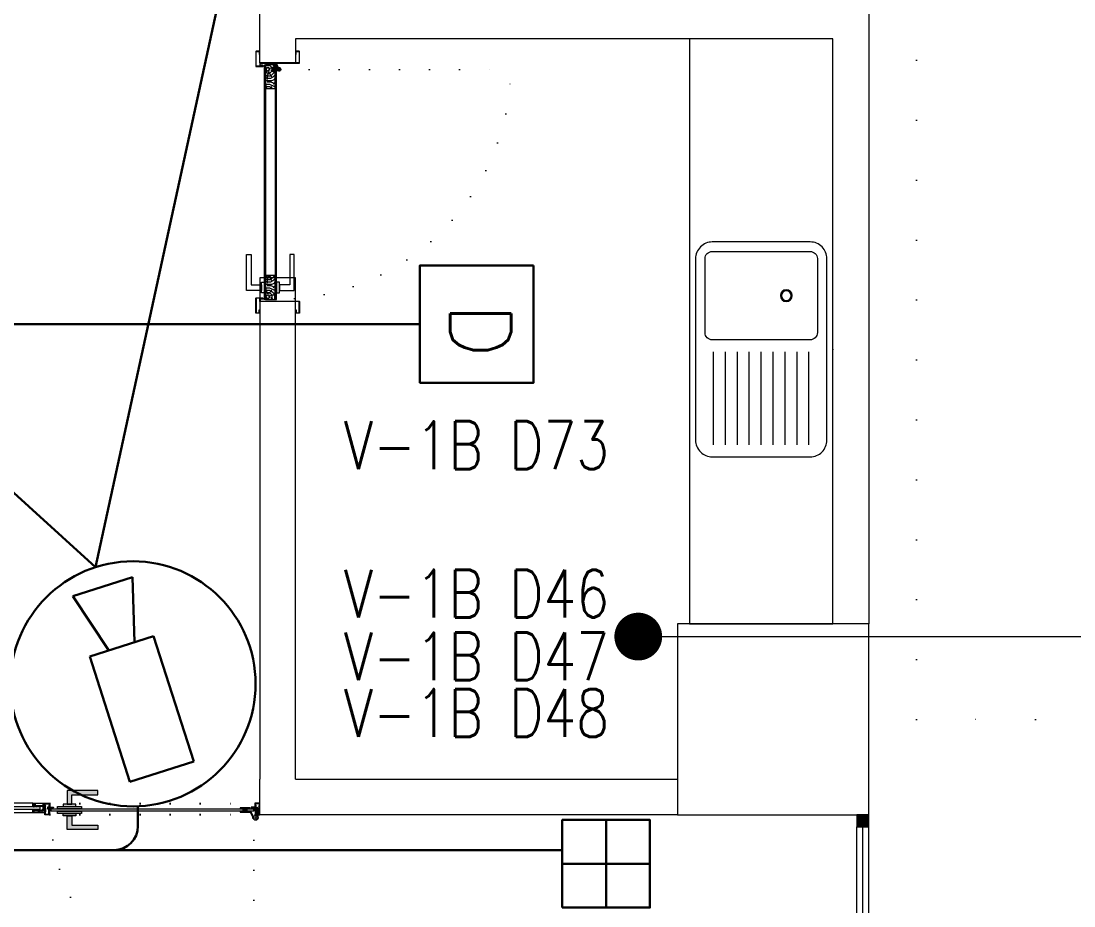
# Model space of a CAD drawing. Header units: metres. Extents: x -13621 to 152406, y -16073 to 22221.
# Drawn here: x 88085 to 88526, y 1561.9 to 1932.5 of the extents above; entities that cross this region are included whole.
import ezdxf

# ---------------------------------------------------------------- set-up
doc = ezdxf.new("R2010")
doc.units = ezdxf.units.M
doc.header["$LTSCALE"] = 100
doc.header["$MEASUREMENT"] = 0
for name, pattern in [('DASHDOT', [1, 0.5, -0.25, 0, -0.25]), ('DOT2', [0.125, 0, -0.125]), ('HIDDEN', [0.375, 0.25, -0.125])]:
    doc.linetypes.add(name, pattern=pattern)
doc.layers.get('0').update_dxf_attribs({"color": 9, "lineweight": 9})
for name, color, linetype, lineweight in [('0 @ 1', 9, 'Continuous', 9), ('00', 9, 'Continuous', 9), ('01', 9, 'Continuous', 9), ('05S', 9, 'Continuous', 9), ('05V', 9, 'Continuous', 9), ('06C', 9, 'Continuous', 9), ('06C @ 1', 9, 'Continuous', 9), ('06D', 9, 'Continuous', 9), ('07K', 9, 'Continuous', 9), ('09', 9, 'Continuous', 9), ('10', 9, 'Continuous', 9), ('12', 9, 'Continuous', 9), ('15', 9, 'Continuous', 9), ('20', 9, 'DOT2', 9), ('21_mahal200', 9, 'Continuous', 9), ('Data  Tavan', 170, 'Continuous', 30), ('E-DAHİLİ DOME KAMERA', 7, 'Continuous', 30), ('E-DAHİLİ KAMERA', 7, 'Continuous', 30), ('E-DATA PRİZİ (RJ45)', 7, 'Continuous', 30), ('E-DUVARA MONTE PRİZ KUTUSU', 7, 'Continuous', 30), ('E-YAZI', 7, 'Continuous', 30)]:
    doc.layers.add(name, color=color, linetype=linetype, lineweight=lineweight)
doc.styles.add('E-YAZI', font='txttw.shx')
doc.styles.add('MuuM_TEXT-STANDART', font='ARIALN.TTF')
doc.dimstyles.new('MuuM_DIM200', dxfattribs={"dimscale": 20, "dimtxt": 2, "dimasz": 1, "dimexe": 1, "dimexo": 1, "dimgap": 1, "dimtad": 1, "dimdec": 1, "dimrnd": 0.5, "dimdsep": 46, "dimtxsty": 'MuuM_TEXT-STANDART', "dimblk": 'ARCHTICK', "dimcen": 0, "dimdle": 0.15, "dimclrd": 256, "dimclre": 256, "dimclrt": 256, "dimadec": 0, "dimazin": 0, "dimtfac": 5, "dimtdec": 1, "dimtix": 1, "dimtmove": 2, "dimatfit": 3, "dimldrblk": 'DOT', "dimfxl": 3, "dimfxlon": 1, "dimtolj": 1, "dimlwd": -1, "dimlwe": -1, "dimarcsym": 0})
pattern_1 = [(225, (-604.72494, -2171.82614), (-0.0883883476, 0.0883883476), []), (135, (-604.72494, -2171.82614), (0.0883883476, 0.0883883476), [])]

# ---------------------------------------------------------------- blocks, each defined once
blk = doc.blocks.new('100_DAHİLİ DOME KAMERA')
at = {"layer": 'E-DAHİLİ DOME KAMERA', "color": 4}
for p, q in [((-1.936, 0.715), (-1.936, -0.689)), ((0.82, 0.715), (-1.936, 0.715)), ((0.82, -0.689), (0.82, 0.715)), ((0.82, 0.294), (2.131, 0.668)), ((2.131, 0.668), (2.131, -0.643)), ((0.82, -0.268), (2.131, -0.643)), ((-1.936, -0.689), (0.82, -0.689))]:
    blk.add_line(p, q, dxfattribs=at)
at = {"layer": 'E-DAHİLİ DOME KAMERA', "color": 4, "linetype": 'Continuous'}
blk.add_circle((0, 0), 2.566, dxfattribs=at)
at = {"layer": 'E-DAHİLİ KAMERA', "color": 4}
for q in [(13.416, 6.264), (13.416, -6.264)]:
    blk.add_line((2.566, 0), q, dxfattribs=at)
blk = doc.blocks.new('10_DUVARA MONTE PRİZ KUTUSU')
at = {"layer": 'E-DUVARA MONTE PRİZ KUTUSU', "color": 4}
for p, q in [((0, 24.48), (0, -24.48)), ((24.48, 0), (-24.48, 0))]:
    blk.add_line(p, q, dxfattribs=at)
blk.add_lwpolyline([(-24.48, -24.48), (24.48, -24.48), (24.48, 24.48), (-24.48, 24.48)], close=True, dxfattribs=at)
blk = doc.blocks.new('*U212')
at = {"layer": 'E-DATA PRİZİ (RJ45)', "color": 4}
blk.add_line((0, 0), (0, 2.099), dxfattribs=at)
blk.add_lwpolyline([(-1.229, 4.478), (1.229, 4.478), (1.229, 2.099), (-1.229, 2.099)], close=True, dxfattribs=at)
at = {"layer": 'E-DATA PRİZİ (RJ45)', "color": 3, "style": 'E-YAZI'}
blk.add_text('D', height=1.28, dxfattribs=at).set_placement((-0.44, 2.73))
blk = doc.blocks.new('p-kolon_80x80')
blk.add_lwpolyline([(-40, -40), (40, -40), (40, 40), (-40, 40)], close=True)
blk = doc.blocks.new('1.Bod.Ara.Sitatik Elk')
at = {"layer": '01'}
blk.add_blockref('p-kolon_80x80', (4400, -6990), dxfattribs=at)
blk = doc.blocks.new('_ArchTick')
at = {"color": 0, "linetype": 'ByBlock', "const_width": 0.15}
blk.add_lwpolyline([(-0.5, -0.5), (0.5, 0.5)], dxfattribs=at)
blk = doc.blocks.new('_Dot')
at = {"color": 0, "linetype": 'ByBlock', "lineweight": -2}
blk.add_line((-0.5, 0), (-1, 0), dxfattribs=at)
at = {"color": 0, "linetype": 'ByBlock', "const_width": 0.5}
blk.add_lwpolyline([(-0.25, 0, 1), (0.25, 0, 1)], format="xyb", close=True, dxfattribs=at)
blk = doc.blocks.new('gr-p-birim eleman')
blk.add_lwpolyline([(-1, 0), (0, 0), (0, 1), (-1, 1)], close=True)
blk = doc.blocks.new('m-mu-evye01-p')
for points in [[(-45, 9.5), (-45, 50.5, -0.414214), (-38, 57.5), (38, 57.5, -0.414214), (45, 50.5), (45, 9.5, -0.414214), (38, 2.5), (-38, 2.5, -0.414214)], [(-4, 9.5), (-4, 50.5, 0.414214), (-7, 53.5), (-38, 53.5, 0.414214), (-41, 50.5), (-41, 9.5, 0.414214), (-38, 6.5), (-7, 6.5, 0.414214)]]:
    blk.add_lwpolyline(points, format="xyb", close=True)
for points in [[(40, 50), (1, 50)], [(40, 45), (1, 45)], [(40, 40), (1, 40)], [(40, 35), (1, 35)], [(40, 30), (1, 30)], [(40, 25), (1, 25)], [(40, 20), (1, 20)], [(40, 15), (1, 15)], [(40, 10), (1, 10)]]:
    blk.add_lwpolyline(points)
for radius in [2.5, 2]:
    blk.add_circle((-22.5, 19.5), radius)
blk.add_point((0, 0))
blk = doc.blocks.new('p-kapı kolu')
for points in [[(2.2, 0), (2.2, -1.25), (-2.2, -1.25), (-2.2, 0), (2.2, 0)], [(1.225, -1.25), (1.225, -7.5), (-13.775, -7.5), (-13.775, -5.625), (-1.025, -5.625), (-1.025, -5.625), (-1.025, -1.25), (1.225, -1.25)]]:
    blk.add_lwpolyline(points)
blk = doc.blocks.new('K-AH-01')
at = {"layer": '09'}
h = blk.add_hatch(dxfattribs=at)
h.set_pattern_fill('LOGEND', color=256, scale=10, style=0)
h.set_pattern_definition([(7e-15, (-3944.073, -2726.897), (10, 10), [3, -7]), (7e-15, (-3944.073, -2726.397), (10, 10), [3, -7]), (7e-15, (-3943.573, -2725.397), (10, 10), [2, -8]), (7e-15, (-3943.073, -2724.397), (10, 10), [1.5, -8.5]), (7e-15, (-3943.073, -2723.397), (10, 10), [1, -9]), (7e-15, (-3945.573, -2722.397), (10, 10), [0.5, -2.5, 0.5, -6.5]), (7e-15, (-3944.073, -2721.897), (10, 10), [0.5, -4, 1.5, -4]), (7e-15, (-3942.073, -2721.397), (10, 10), [0.5, -0.5, 0.5, -8.5]), (7e-15, (-3942.573, -2720.897), (10, 10), [0.5, -9.5]), (7e-15, (-3943.073, -2719.897), (10, 10), [1.5, -8.5]), (7e-15, (-3943.073, -2718.897), (10, 10), [2, -8]), (7e-15, (-3943.573, -2717.897), (10, 10), [2.5, -3, 0.5, -4]), (90, (-3947.573, -2723.897), (-10, 10), [0.5, -1, 2.5, -6]), (90, (-3947.073, -2722.897), (-10, 10), [0.5, -0.5, 1.5, -7.5]), (90, (-3946.573, -2718.897), (-10, 10), [1, -9]), (90, (-3946.073, -2722.897), (-10, 10), [2, -3, 0.5, -4.5]), (90, (-3945.573, -2717.397), (-10, 10), [0.5, -9.5]), (90, (-3945.073, -2722.397), (-10, 10), [1.5, -8.5]), (90, (-3944.073, -2721.897), (-10, 10), [1, -9]), (90, (-3943.073, -2721.897), (-10, 10), [0.5, -1.5, 1.5, -6.5]), (90, (-3942.573, -2721.397), (-10, 10), [0.5, -9.5]), (90, (-3942.073, -2723.397), (-10, 10), [1.4, -8.6]), (90, (-3941.573, -2725.397), (-10, 10), [1, -9]), (90, (-3940.573, -2721.397), (-10, 10), [0.5, -9.5]), (90, (-3939.573, -2721.897), (-10, 10), [1.5, -8.5]), (90, (-3938.573, -2721.897), (-10, 10), [1.5, -8.5]), (45, (-3940.073, -2725.8966), (1e-15, 10), [0.7071, -0.7071, 0.7071, -12.020836]), (45, (-3942.073, -2723.3966), (1e-15, 10), [1.4142, -12.727936]), (45, (-3946.073, -2718.3966), (1e-15, 10), [1.4142, -12.727936]), (45, (-3944.073, -2720.8966), (1e-15, 10), [1.4142, -12.727936]), (45, (-3943.573, -2722.8966), (1e-15, 10), [1.4142, -12.727936]), (45, (-3940.573, -2724.8966), (1e-15, 10), [1.4142, -12.727936]), (45, (-3941.573, -2724.3966), (1e-15, 10), [2.12132, -12.020816]), (45, (-3944.573, -2719.8966), (1e-15, 10), [0.7071, -13.435036]), (45, (-3945.073, -2718.8966), (1e-15, 10), [0.7071, -13.435036]), (45, (-3941.073, -2718.8966), (1e-15, 10), [0.7071, -13.435036]), (45, (-3945.073, -2723.8966), (1e-15, 10), [0.7071, -13.435036]), (45, (-3939.573, -2720.3966), (1e-15, 10), [0.7071, -13.435036]), (45, (-3943.073, -2721.3966), (1e-15, 10), [0.7071, -13.435036]), (45, (-3942.073, -2720.3966), (1e-15, 10), [0.7071, -13.435036]), (135, (-3942.573, -2722.3966), (-10, 1e-15), [0.7071, -0.7071, 2.12132, -10.606616]), (135, (-3941.073, -2722.3966), (-10, 1e-15), [0.7071, -13.435036]), (135, (-3941.073, -2725.8966), (-10, 1e-15), [0.7071, -13.435036]), (135, (-3943.073, -2723.3966), (-10, 1e-15), [0.7071, -13.435036]), (135, (-3941.573, -2721.3966), (-10, 1e-15), [0.7071, -13.435036]), (135, (-3944.073, -2723.8966), (-10, 1e-15), [0.7071, -13.435036]), (135, (-3940.073, -2723.8966), (-10, 1e-15), [0.7071, -13.435036]), (135, (-3947.073, -2726.8966), (-10, 1e-15), [0.7071, -13.435036]), (135, (-3946.573, -2726.3966), (-10, 1e-15), [1.4142, -12.727936]), (135, (-3946.073, -2725.8966), (-10, 1e-15), [1.4142, -12.727936]), (135, (-3945.073, -2725.8966), (-10, 1e-15), [1.4142, -12.727936]), (135, (-3944.573, -2724.8966), (-10, 1e-15), [1.4142, -12.727936]), (135, (-3940.573, -2720.8966), (-10, 1e-15), [1.4142, -12.727936]), (135, (-3938.573, -2725.8966), (-10, 1e-15), [1.4142, -12.727936]), (135, (-3938.073, -2717.8966), (-10, 1e-15), [1.4142, -12.727936]), (135, (-3938.073, -2718.8966), (-10, 1e-15), [1.4142, -12.727936]), (135, (-3939.073, -2719.3966), (-10, 1e-15), [1.4142, -12.727936]), (135, (-3946.073, -2719.3966), (-10, 1e-15), [2.12132, -12.020816]), (135, (-3939.573, -2720.3966), (-10, 1e-15), [2.12132, -12.020816]), (26.56505, (-3945.0727, -2717.3966), (10, 4e-09), [1.118, -21.24268]), (26.56505, (-3945.0727, -2722.3966), (10, 4e-09), [1.118, -21.24268]), (26.56505, (-3944.0727, -2719.3966), (10, 4e-09), [1.118, -21.24268]), (26.56505, (-3941.0727, -2726.3966), (10, 4e-09), [1.118, -21.24268]), (26.56505, (-3941.5727, -2725.3966), (10, 4e-09), [1.118, -21.24268]), (26.56505, (-3944.5727, -2723.3966), (10, 4e-09), [1.118, -21.24268]), (26.56505, (-3944.5727, -2718.3966), (10, 4e-09), [1.118, -21.24268]), (26.56505, (-3941.5727, -2721.3966), (10, 4e-09), [2.236, -20.12468]), (63.43495, (-3941.5727, -2719.8966), (5e-10, 10), [1.118, -21.24268]), (63.43495, (-3940.0727, -2722.8966), (5e-10, 10), [1.118, -21.24268]), (63.43495, (-3945.0727, -2720.8966), (5e-10, 10), [1.118, -21.24268]), (63.43495, (-3947.0727, -2720.3966), (5e-10, 10), [1.118, -21.24268]), (63.43495, (-3941.0727, -2722.3966), (5e-10, 10), [1.118, -21.24268]), (63.43495, (-3942.0727, -2722.3966), (5e-10, 10), [1.118, -21.24268]), (63.43495, (-3946.0727, -2720.8966), (5e-10, 10), [2.236, -20.12468]), (63.43495, (-3938.5727, -2724.3966), (5e-10, 10), [2.236, -20.12468]), (63.43495, (-3939.5727, -2723.8966), (5e-10, 10), [2.236, -20.12468]), (116.56505, (-3947.5727, -2725.3966), (-4e-09, 10), [1.118, -21.24268]), (116.56505, (-3947.5727, -2719.8966), (-4e-09, 10), [1.118, -21.24268]), (116.56505, (-3945.5727, -2726.8966), (-4e-09, 10), [1.118, -21.24268]), (116.56505, (-3946.5727, -2717.8966), (-4e-09, 10), [1.118, -21.24268]), (116.56505, (-3945.5727, -2723.8966), (-4e-09, 10), [1.118, -21.24268]), (116.56505, (-3943.5727, -2722.8966), (-4e-09, 10), [1.118, -21.24268]), (116.56505, (-3942.5727, -2720.8966), (-4e-09, 10), [1.118, -21.24268]), (116.56505, (-3947.0727, -2724.8966), (3.2e-06, 10.0000016), [1.118, -21.24268]), (116.56505, (-3944.5727, -2723.3966), (-4e-09, 10), [1.118, -21.24268]), (116.56505, (-3941.5727, -2724.3966), (-4e-09, 10), [1.118, -21.24268]), (116.56505, (-3940.5727, -2723.3966), (-4e-09, 10), [1.118, -21.24268]), (116.56505, (-3938.5727, -2720.3966), (-4e-09, 10), [1.118, -21.24268]), (116.56505, (-3946.0727, -2717.3966), (-4e-09, 10), [1.118, -21.24268]), (116.56505, (-3947.5727, -2717.8966), (-4e-09, 10), [2.236, -20.12468]), (116.56505, (-3946.0727, -2724.8966), (-4e-09, 10), [2.236, -20.12468]), (153.43495, (-3947.5727, -2726.3966), (-10, 5e-10), [1.118, -21.24268]), (153.43495, (-3939.0727, -2726.8966), (-10, 5e-10), [1.118, -21.24268]), (153.43495, (-3939.5727, -2721.8966), (-10, 5e-10), [1.118, -21.24268]), (153.43495, (-3943.5727, -2725.3966), (-10, 5e-10), [1.118, -21.24268]), (153.43495, (-3944.0727, -2726.3966), (-10, 5e-10), [1.118, -21.24268]), (153.43495, (-3943.0727, -2724.3966), (-10, 5e-10), [1.118, -21.24268]), (153.43495, (-3940.0727, -2718.3966), (-10, 5e-10), [1.118, -21.24268]), (153.43495, (-3939.0727, -2717.8966), (-10, 5e-10), [2.236, -20.12468])])
h.paths.add_polyline_path([(10.77, 6.46), (10.77, 2.46), (0.77, 2.46), (0.77, 6.46)])
h = blk.add_hatch(dxfattribs=at)
h.set_pattern_fill('LOGEND', color=256, scale=10, style=0)
h.set_pattern_definition([(7e-15, (-3938.781, -2726.897), (10, 10), [3, -7]), (7e-15, (-3938.781, -2726.397), (10, 10), [3, -7]), (7e-15, (-3938.281, -2725.397), (10, 10), [2, -8]), (7e-15, (-3937.781, -2724.397), (10, 10), [1.5, -8.5]), (7e-15, (-3937.781, -2723.397), (10, 10), [1, -9]), (7e-15, (-3940.281, -2722.397), (10, 10), [0.5, -2.5, 0.5, -6.5]), (7e-15, (-3938.781, -2721.897), (10, 10), [0.5, -4, 1.5, -4]), (7e-15, (-3936.781, -2721.397), (10, 10), [0.5, -0.5, 0.5, -8.5]), (7e-15, (-3937.281, -2720.897), (10, 10), [0.5, -9.5]), (7e-15, (-3937.781, -2719.897), (10, 10), [1.5, -8.5]), (7e-15, (-3937.781, -2718.897), (10, 10), [2, -8]), (7e-15, (-3938.281, -2717.897), (10, 10), [2.5, -3, 0.5, -4]), (90, (-3942.281, -2723.897), (-10, 10), [0.5, -1, 2.5, -6]), (90, (-3941.781, -2722.897), (-10, 10), [0.5, -0.5, 1.5, -7.5]), (90, (-3941.281, -2718.897), (-10, 10), [1, -9]), (90, (-3940.781, -2722.897), (-10, 10), [2, -3, 0.5, -4.5]), (90, (-3940.281, -2717.397), (-10, 10), [0.5, -9.5]), (90, (-3939.781, -2722.397), (-10, 10), [1.5, -8.5]), (90, (-3938.781, -2721.897), (-10, 10), [1, -9]), (90, (-3937.781, -2721.897), (-10, 10), [0.5, -1.5, 1.5, -6.5]), (90, (-3937.281, -2721.397), (-10, 10), [0.5, -9.5]), (90, (-3936.781, -2723.397), (-10, 10), [1.4, -8.6]), (90, (-3936.281, -2725.397), (-10, 10), [1, -9]), (90, (-3935.281, -2721.397), (-10, 10), [0.5, -9.5]), (90, (-3934.281, -2721.897), (-10, 10), [1.5, -8.5]), (90, (-3933.281, -2721.897), (-10, 10), [1.5, -8.5]), (45, (-3934.781, -2725.8966), (1e-15, 10), [0.7071, -0.7071, 0.7071, -12.020836]), (45, (-3936.781, -2723.3966), (1e-15, 10), [1.4142, -12.727936]), (45, (-3940.781, -2718.3966), (1e-15, 10), [1.4142, -12.727936]), (45, (-3938.781, -2720.8966), (1e-15, 10), [1.4142, -12.727936]), (45, (-3938.281, -2722.8966), (1e-15, 10), [1.4142, -12.727936]), (45, (-3935.281, -2724.8966), (1e-15, 10), [1.4142, -12.727936]), (45, (-3936.281, -2724.3966), (1e-15, 10), [2.12132, -12.020816]), (45, (-3939.281, -2719.8966), (1e-15, 10), [0.7071, -13.435036]), (45, (-3939.781, -2718.8966), (1e-15, 10), [0.7071, -13.435036]), (45, (-3935.781, -2718.8966), (1e-15, 10), [0.7071, -13.435036]), (45, (-3939.781, -2723.8966), (1e-15, 10), [0.7071, -13.435036]), (45, (-3934.281, -2720.3966), (1e-15, 10), [0.7071, -13.435036]), (45, (-3937.781, -2721.3966), (1e-15, 10), [0.7071, -13.435036]), (45, (-3936.781, -2720.3966), (1e-15, 10), [0.7071, -13.435036]), (135, (-3937.281, -2722.3966), (-10, 1e-15), [0.7071, -0.7071, 2.12132, -10.606616]), (135, (-3935.781, -2722.3966), (-10, 1e-15), [0.7071, -13.435036]), (135, (-3935.781, -2725.8966), (-10, 1e-15), [0.7071, -13.435036]), (135, (-3937.781, -2723.3966), (-10, 1e-15), [0.7071, -13.435036]), (135, (-3936.281, -2721.3966), (-10, 1e-15), [0.7071, -13.435036]), (135, (-3938.781, -2723.8966), (-10, 1e-15), [0.7071, -13.435036]), (135, (-3934.781, -2723.8966), (-10, 1e-15), [0.7071, -13.435036]), (135, (-3941.781, -2726.8966), (-10, 1e-15), [0.7071, -13.435036]), (135, (-3941.281, -2726.3966), (-10, 1e-15), [1.4142, -12.727936]), (135, (-3940.781, -2725.8966), (-10, 1e-15), [1.4142, -12.727936]), (135, (-3939.781, -2725.8966), (-10, 1e-15), [1.4142, -12.727936]), (135, (-3939.281, -2724.8966), (-10, 1e-15), [1.4142, -12.727936]), (135, (-3935.281, -2720.8966), (-10, 1e-15), [1.4142, -12.727936]), (135, (-3933.281, -2725.8966), (-10, 1e-15), [1.4142, -12.727936]), (135, (-3932.781, -2717.8966), (-10, 1e-15), [1.4142, -12.727936]), (135, (-3932.781, -2718.8966), (-10, 1e-15), [1.4142, -12.727936]), (135, (-3933.781, -2719.3966), (-10, 1e-15), [1.4142, -12.727936]), (135, (-3940.781, -2719.3966), (-10, 1e-15), [2.12132, -12.020816]), (135, (-3934.281, -2720.3966), (-10, 1e-15), [2.12132, -12.020816]), (26.56505, (-3939.7813, -2717.3966), (10, 4e-09), [1.118, -21.24268]), (26.56505, (-3939.7813, -2722.3966), (10, 4e-09), [1.118, -21.24268]), (26.56505, (-3938.7813, -2719.3966), (10, 4e-09), [1.118, -21.24268]), (26.56505, (-3935.7813, -2726.3966), (10, 4e-09), [1.118, -21.24268]), (26.56505, (-3936.2813, -2725.3966), (10, 4e-09), [1.118, -21.24268]), (26.56505, (-3939.2813, -2723.3966), (10, 4e-09), [1.118, -21.24268]), (26.56505, (-3939.2813, -2718.3966), (10, 4e-09), [1.118, -21.24268]), (26.56505, (-3936.2813, -2721.3966), (10, 4e-09), [2.236, -20.12468]), (63.43495, (-3936.2813, -2719.8966), (5e-10, 10), [1.118, -21.24268]), (63.43495, (-3934.7813, -2722.8966), (5e-10, 10), [1.118, -21.24268]), (63.43495, (-3939.7813, -2720.8966), (5e-10, 10), [1.118, -21.24268]), (63.43495, (-3941.7813, -2720.3966), (5e-10, 10), [1.118, -21.24268]), (63.43495, (-3935.7813, -2722.3966), (5e-10, 10), [1.118, -21.24268]), (63.43495, (-3936.7813, -2722.3966), (5e-10, 10), [1.118, -21.24268]), (63.43495, (-3940.7813, -2720.8966), (5e-10, 10), [2.236, -20.12468]), (63.43495, (-3933.2813, -2724.3966), (5e-10, 10), [2.236, -20.12468]), (63.43495, (-3934.2813, -2723.8966), (5e-10, 10), [2.236, -20.12468]), (116.56505, (-3942.2813, -2725.3966), (-4e-09, 10), [1.118, -21.24268]), (116.56505, (-3942.2813, -2719.8966), (-4e-09, 10), [1.118, -21.24268]), (116.56505, (-3940.2813, -2726.8966), (-4e-09, 10), [1.118, -21.24268]), (116.56505, (-3941.2813, -2717.8966), (-4e-09, 10), [1.118, -21.24268]), (116.56505, (-3940.2813, -2723.8966), (-4e-09, 10), [1.118, -21.24268]), (116.56505, (-3938.2813, -2722.8966), (-4e-09, 10), [1.118, -21.24268]), (116.56505, (-3937.2813, -2720.8966), (-4e-09, 10), [1.118, -21.24268]), (116.56505, (-3941.7813, -2724.8966), (3.2e-06, 10.0000016), [1.118, -21.24268]), (116.56505, (-3939.2813, -2723.3966), (-4e-09, 10), [1.118, -21.24268]), (116.56505, (-3936.2813, -2724.3966), (-4e-09, 10), [1.118, -21.24268]), (116.56505, (-3935.2813, -2723.3966), (-4e-09, 10), [1.118, -21.24268]), (116.56505, (-3933.2813, -2720.3966), (-4e-09, 10), [1.118, -21.24268]), (116.56505, (-3940.7813, -2717.3966), (-4e-09, 10), [1.118, -21.24268]), (116.56505, (-3942.2813, -2717.8966), (-4e-09, 10), [2.236, -20.12468]), (116.56505, (-3940.7813, -2724.8966), (-4e-09, 10), [2.236, -20.12468]), (153.43495, (-3942.2813, -2726.3966), (-10, 5e-10), [1.118, -21.24268]), (153.43495, (-3933.7813, -2726.8966), (-10, 5e-10), [1.118, -21.24268]), (153.43495, (-3934.2813, -2721.8966), (-10, 5e-10), [1.118, -21.24268]), (153.43495, (-3938.2813, -2725.3966), (-10, 5e-10), [1.118, -21.24268]), (153.43495, (-3938.7813, -2726.3966), (-10, 5e-10), [1.118, -21.24268]), (153.43495, (-3937.7813, -2724.3966), (-10, 5e-10), [1.118, -21.24268]), (153.43495, (-3934.7813, -2718.3966), (-10, 5e-10), [1.118, -21.24268]), (153.43495, (-3933.7813, -2717.8966), (-10, 5e-10), [2.236, -20.12468])])
h.paths.add_polyline_path([(89.06, 2.47), (89.06, 6.46), (99.06, 6.47), (99.06, 2.47)])
at = {"layer": '10'}
for points in [[(-0.44, -1.7), (1.3, -1.7, 0.414214), (1.6, -1.4), (1.6, 1.1, 0.414214), (1.3, 1.4, 0.414214), (1, 1.1), (1, 0.2), (0.2, 0.2), (0.2, 16.4, 0.414214), (-0.1, 16.7), (-4.6, 16.7, 0.414214), (-4.9, 16.4), (-4.9, 15.3, 0.414214), (-4.6, 15), (-3.5, 15), (-3.5, 15.2), (-4.6, 15.2, -0.414214), (-4.7, 15.3), (-4.7, 16.4, -0.414214), (-4.6, 16.5), (-0.2, 16.5), (-0.1, 16.5, -0.414214), (0, 16.4), (0, 0), (1.2, 0), (1.2, 1.1, -0.414214), (1.3, 1.2, -0.414214), (1.4, 1.1), (1.4, -1.4, -0.414214), (1.3, -1.5), (-0.44, -1.5), (-4.6, -1.5, -0.414214), (-4.7, -1.4), (-4.7, -0.3, -0.414214), (-4.6, -0.2), (-3.5, -0.2), (-3.5, 0), (-4.6, 0, 0.414214), (-4.9, -0.3), (-4.9, -1.4, 0.414214), (-4.6, -1.7)], [(100.44, -1.7), (98.7, -1.7, -0.414214), (98.4, -1.4), (98.4, 1.1, -0.414214), (98.7, 1.4, -0.414214), (99, 1.1), (99, 0.2), (99.8, 0.2), (99.8, 16.4, -0.414214), (100.1, 16.7), (104.6, 16.7, -0.414214), (104.9, 16.4), (104.9, 15.3, -0.414214), (104.6, 15), (103.5, 15), (103.5, 15.2), (104.6, 15.2, 0.414214), (104.7, 15.3), (104.7, 16.4, 0.414214), (104.6, 16.5), (100.2, 16.5), (100.1, 16.5, 0.414214), (100, 16.4), (100, 0), (98.8, 0), (98.8, 1.1, 0.414214), (98.7, 1.2, 0.414214), (98.6, 1.1), (98.6, -1.4, 0.414214), (98.7, -1.5), (100.44, -1.5), (104.6, -1.5, 0.414214), (104.7, -1.4), (104.7, -0.3, 0.414214), (104.6, -0.2), (103.5, -0.2), (103.5, 0), (104.6, 0, -0.414214), (104.9, -0.3), (104.9, -1.4, -0.414214), (104.6, -1.7)], [(2.15, 7.6), (0.77, 6.96), (0.77, 4.09), (0.57, 4.09), (0.57, 7.09), (2.04, 7.77, -14.796002)]]:
    blk.add_lwpolyline(points, format="xyb", close=True, dxfattribs=at)
blk.add_circle((2.72, 8.09), 0.55, dxfattribs=at)
at = {"layer": '12'}
for points in [[(0.77, 6.46), (99.06, 6.47), (99.06, 6.97), (0.77, 6.96)], [(0.77, 2.46), (10.77, 2.46), (10.77, 6.46), (0.77, 6.46)], [(89.06, 2.46), (99.06, 2.46), (99.06, 6.47), (89.06, 6.47)], [(0.77, 2.46), (99.06, 2.46), (99.06, 1.96), (0.77, 1.96)]]:
    blk.add_lwpolyline(points, close=True, dxfattribs=at)
at = {"layer": '20'}
blk.add_lwpolyline([(2.72, 8.09), (2.72, 105.23)], dxfattribs=at)
at = {"layer": '20', "linetype": 'HIDDEN'}
for points in [[(1.97, 6.89), (1.97, 5.39), (3.47, 5.39), (3.47, 6.89)], [(2.17, 7.58), (2.17, 5.59), (3.27, 5.59), (3.27, 7.58)]]:
    blk.add_lwpolyline(points, dxfattribs=at)
at = {"layer": '20'}
blk.add_arc((0.77, 6.96), 98.29, 357.0842, 88.8632, dxfattribs=at)
at = {"layer": '06C @ 1', "xscale": -1, "rotation": 180}
blk.add_blockref('p-kapı kolu', (94.06, 6.97), dxfattribs=at)
at = {"layer": '06C @ 1'}
blk.add_blockref('p-kapı kolu', (94.06, 1.96), dxfattribs=at)
blk = doc.blocks.new('prf-10x10')
blk.add_lwpolyline([(-5, -5), (5, -5), (5, 5), (-5, 5)], close=True)
at = {"color": 255}
blk.add_solid([(-5, -5), (5, -5), (-5, 5), (5, 5)], dxfattribs=at)
at = {"layer": '10'}
blk.add_point((0, 0), dxfattribs=at)
blk = doc.blocks.new('p-dog-ser-720')
at = {"layer": '06D'}
for points in [[(0, 0), (0, 715)], [(5, 0), (5, 715)]]:
    blk.add_lwpolyline(points, dxfattribs=at)
at = {"layer": '15'}
blk.add_lwpolyline([(2.5, 0), (2.5, 715)], dxfattribs=at)
at = {"layer": '10', "xscale": 0.5, "yscale": 0.5, "rotation": 180}
for p in [(2.5, 717.5), (2.5, 600), (2.5, 480), (2.5, 360), (2.5, 240), (2.5, 120), (2.5, 2.5)]:
    blk.add_blockref('prf-10x10', p, dxfattribs=at)
blk = doc.blocks.new('g-kapı kolu-p')
at = {"layer": '05S'}
h = blk.add_hatch(color=256, dxfattribs=at)
h.paths.add_polyline_path([(-0.95, 8.21), (11.85, 8.21), (11.85, 6.31), (0.95, 6.31), (0.95, 2.41), (-0.95, 2.41)])
h.paths.add_polyline_path([(-2.65, 2.41), (2.65, 2.41), (2.65, 1.5), (-2.65, 1.5)])
h.paths.add_polyline_path([(-5, 1.5), (5, 1.5), (5, 0.5), (-5, 0.5)])
h.paths.add_polyline_path([(-5, -0.5), (5, -0.5), (5, -1.5), (-5, -1.5)])
h.paths.add_polyline_path([(-2.65, -1.5), (2.65, -1.5), (2.65, -2.41), (-2.65, -2.41)])
h.paths.add_polyline_path([(-0.95, -2.41), (0.95, -2.41), (0.95, -6.31), (11.85, -6.31), (11.85, -8.21), (-0.95, -8.21)])
for points in [[(11.85, 8.21), (-0.95, 8.21), (-0.95, 2.41), (0.95, 2.41), (0.95, 6.31), (11.85, 6.31), (11.85, 8.21)], [(11.85, -8.21), (-0.95, -8.21), (-0.95, -2.41), (0.95, -2.41), (0.95, -6.31), (11.85, -6.31), (11.85, -8.21)]]:
    blk.add_lwpolyline(points)
for points in [[(-5, 0.5), (5, 0.5), (5, 1.5), (-5, 1.5)], [(-2.65, 1.5), (2.65, 1.5), (2.65, 2.41), (-2.65, 2.41)], [(-5, -1.5), (5, -1.5), (5, -0.5), (-5, -0.5)], [(-2.65, -1.5), (2.65, -1.5), (2.65, -2.41), (-2.65, -2.41)]]:
    blk.add_lwpolyline(points, close=True)
blk = doc.blocks.new('k-cambölme-kapı-p')
at = {"layer": '10'}
h = blk.add_hatch(dxfattribs=at)
h.set_pattern_fill('NET', color=256, angle=135, style=0)
h.set_pattern_definition([(135, (3753.7029, 560.85184), (-0.0883883476, -0.0883883476), []), (225, (3753.7029, 560.85184), (0.0883883476, -0.0883883476), [])])
h.paths.add_polyline_path([(2.08, -0.06), (2.08, 0.02), (2.07, 0.04), (2.05, 0.07), (2.01, 0.09), (1.98, 0.1), (1.97, 0.1), (1.97, -0.29), (1.94, -0.29), (1.94, -0.43), (1.88, -0.49), (1.67, -0.49), (1.82, -0.29), (1.73, -0.29), (1.53, -0.5), (1.44, -0.5), (1.62, -0.32), (1.62, -0.29), (1.51, -0.29), (1.34, -0.42), (1.32, -0.44), (1.3, -0.48), (1.29, -0.51), (1.26, -0.57), (1.26, -0.31), (1.32, -0.29), (1.23, -0.29), (1.23, -0.53), (1.23, -0.59), (1.24, -0.62), (1.26, -0.64), (3.47, -0.64), (3.47, -0.58), (3.38, -0.35), (3.38, -0.3), (3.42, -0.25), (3.42, -0.2), (3.38, -0.16), (2.73, -0.16), (2.74, -0.2), (2.91, -0.2, -1), (2.91, -0.25)])
h.paths.add_polyline_path([(2.05, -0.18), (2.05, -0.21), (2.08, -0.23), (2.11, -0.24), (2.15, -0.25), (2.95, -0.27), (2.92, -0.29), (2.55, -0.29), (2.54, -0.31), (2.52, -0.33), (2.5, -0.34), (2.48, -0.34), (2.46, -0.34), (2.44, -0.32), (2.42, -0.3), (2.08, -0.3), (1.99, -0.11), (1.99, -0.07), (2.05, -0.07)], flags=16)
h.paths.add_polyline_path([(2.41, -0.34), (2.51, -0.5), (2.08, -0.5), (2.08, -0.34)], flags=16)
h.paths.add_polyline_path([(2.55, -0.33), (2.89, -0.33), (2.94, -0.33), (3.28, -0.34, 0.166992), (3.34, -0.55), (2.72, -0.55), (2.55, -0.36)], flags=16)
h.paths.add_polyline_path([(3.02, -0.22), (3.02, -0.2), (3.33, -0.2, 0.10606), (3.29, -0.33), (3.01, -0.27)], flags=16)
h = blk.add_hatch(dxfattribs=at)
h.set_pattern_fill('NET', color=256, angle=135, style=0)
h.set_pattern_definition([(45, (474.94443, 2280.71206), (0.0883883476, -0.0883883476), []), (315, (474.94443, 2280.71206), (-0.0883883476, -0.0883883476), [])])
h.paths.add_polyline_path([(87.27, -0.16), (87.26, -0.2), (87.09, -0.2, 1), (87.09, -0.25), (87.92, -0.25), (87.92, -0.01), (87.93, 0.03), (87.96, 0.05), (88, 0.07), (88.03, 0.07), (88.03, -0.29), (88.06, -0.29), (88.06, -0.43), (88.12, -0.49), (88.33, -0.49), (88.18, -0.29), (88.27, -0.29), (88.47, -0.5), (88.56, -0.5), (88.38, -0.32), (88.38, -0.29), (88.49, -0.29), (88.66, -0.42), (88.68, -0.44), (88.7, -0.48), (88.71, -0.51), (88.74, -0.57), (88.74, -0.31), (88.68, -0.29), (88.77, -0.29), (88.77, -0.53), (88.77, -0.59), (88.76, -0.62), (88.74, -0.64), (86.53, -0.64), (86.53, -0.58), (86.62, -0.35), (86.62, -0.3), (86.58, -0.25), (86.58, -0.2), (86.62, -0.16)])
h.paths.add_polyline_path([(87.28, -0.55), (87.45, -0.36), (87.45, -0.33), (87.11, -0.33), (87.06, -0.33), (87.03, -0.31), (86.99, -0.27), (86.98, -0.22), (86.98, -0.2), (86.67, -0.2, -0.292264), (86.66, -0.55)], flags=16)
h.paths.add_polyline_path([(87.48, -0.51), (87.59, -0.51), (87.53, -0.43)], flags=16)
h.paths.add_polyline_path([(87.56, -0.4), (87.69, -0.5), (87.92, -0.5), (87.92, -0.34), (87.59, -0.34)], flags=16)
h.paths.add_polyline_path([(87.62, -0.53), (87.71, -0.62), (87.71, -0.53)], flags=16)
at = {"layer": '10', "linetype": 'DASHDOT', "ltscale": 0.05}
for points in [[(1.71, 2.14), (1.71, 4.9)], [(3.22, 3.63), (0.2, 3.63)], [(6.13, 1.44), (6.13, -0.55)]]:
    blk.add_lwpolyline(points, dxfattribs=at)
at = {"layer": '10'}
for points in [[(1.97, -0.29), (1.97, 2.13), (2.05, 2.13), (2.05, 2.28, 0.414214), (1.89, 2.44), (0.08, 2.44, 0.414214), (0, 2.36), (0, -2.36, 0.414214), (0.08, -2.44), (2.05, -2.44), (2.05, -2.25), (2.05, -2.23), (2.05, -2.23), (2.05, -2.23), (2.05, -2.23), (2.05, -2.23), (2.05, -0.89)], [(88.03, -0.29), (88.03, 2.13), (87.95, 2.13), (87.95, 2.28, -0.414214), (88.11, 2.44), (89.92, 2.44, -0.414214), (90, 2.36), (90, -2.36, -0.414214), (89.92, -2.44), (87.95, -2.44), (87.95, -2.25), (87.95, -2.23), (87.95, -2.23), (87.95, -2.23), (87.95, -2.23), (87.95, -2.23), (87.95, -0.89)], [(1.51, -0.29), (1.34, -0.42), (1.32, -0.44), (1.3, -0.48), (1.29, -0.51), (1.26, -0.57), (1.26, -0.31), (1.32, -0.29), (1.23, -0.29), (1.23, -0.53), (1.23, -0.59), (1.24, -0.62), (1.26, -0.64), (3.47, -0.64), (3.47, -0.58), (3.38, -0.35), (3.38, -0.3), (3.42, -0.25), (3.42, -0.2), (3.38, -0.16), (2.73, -0.16), (2.74, -0.2), (2.91, -0.2, -1), (2.91, -0.25, -1)], [(88.49, -0.29), (88.66, -0.42), (88.68, -0.44), (88.7, -0.48), (88.71, -0.51), (88.74, -0.57), (88.74, -0.31), (88.68, -0.29), (88.77, -0.29), (88.77, -0.53), (88.77, -0.59), (88.76, -0.62), (88.74, -0.64), (86.53, -0.64), (86.53, -0.58), (86.62, -0.35), (86.62, -0.3), (86.58, -0.25), (86.58, -0.2), (86.62, -0.16), (87.27, -0.16), (87.26, -0.2), (87.09, -0.2, 1), (87.09, -0.25, 1)], [(86.66, -0.55), (87.28, -0.55), (87.45, -0.36), (87.45, -0.33), (87.11, -0.33), (87.06, -0.33), (87.03, -0.31), (86.99, -0.27), (86.98, -0.22), (86.98, -0.2), (86.67, -0.2, 1)]]:
    blk.add_lwpolyline(points, format="xyb", dxfattribs=at)
for points in [[(1.82, 2.27), (0.16, 2.27), (0.16, 2.03), (0.38, 2.03), (0.38, 1.92), (0.22, 1.92), (0.22, 1.16), (0.35, 1.16), (0.35, -0.41), (0.22, -0.41), (0.22, -1.23), (0.36, -1.23), (0.36, -1.38), (0.16, -1.38), (0.16, -2.24), (1.82, -2.24), (1.82, -1.72), (1.62, -1.72), (1.62, -1.58), (1.82, -1.58), (1.82, -1.37), (1.61, -1.37), (1.61, -1.24), (1.74, -1.24), (1.74, -0.85), (1.06, -0.85), (1.06, -0.13), (1.5, -0.13), (1.5, 1.92), (1.57, 2.03), (1.82, 2.03), (1.82, 2.27)], [(0.69, 3.63), (0.69, 2.44)], [(0.69, 2.27), (0.69, -0.24), (1.06, -0.24)], [(1.06, 2.44), (1.06, 2.86)], [(1.06, -0.13), (1.06, 2.27)], [(1.5, 1.92), (1.06, 1.92)], [(1.17, 1.92), (1.17, -0.13)], [(2.91, -0.25), (2.08, -0.06), (2.08, 0.02), (2.07, 0.04), (2.05, 0.07), (2.01, 0.09), (1.98, 0.1), (1.97, 0.1)], [(3.84, 0.88), (2.63, 3.22)], [(4.07, 1.27), (2.67, 3.99)], [(8.14, 0.88), (8.14, 1.27), (4.07, 1.27)], [(5.3, 0.88), (5.3, -0.16)], [(5.5, 1.27), (5.77, 0.97), (5.77, 0.88)], [(5.59, 0.88), (5.59, -0.16)], [(6.76, 1.27), (6.49, 0.97), (6.49, 0.88)], [(6.67, 0.88), (6.67, -0.16)], [(6.96, 0.88), (6.96, -0.16)], [(87.09, -0.25), (87.92, -0.25), (87.92, -0.01), (87.93, 0.03), (87.96, 0.05), (88, 0.07), (88.03, 0.07)], [(88.18, 2.27), (89.84, 2.27), (89.84, 2.03), (89.62, 2.03), (89.62, 1.92), (89.78, 1.92), (89.78, 1.16), (89.65, 1.16), (89.65, -0.41), (89.78, -0.41), (89.78, -1.23), (89.64, -1.23), (89.64, -1.38), (89.84, -1.38), (89.84, -2.24), (88.18, -2.24), (88.18, -1.72), (88.38, -1.72), (88.38, -1.58), (88.18, -1.58), (88.18, -1.37), (88.39, -1.37), (88.39, -1.24), (88.26, -1.24), (88.26, -0.85), (88.94, -0.85), (88.94, -0.13), (88.5, -0.13), (88.5, 1.92), (88.43, 2.03), (88.18, 2.03), (88.18, 2.27)], [(2.05, -0.89), (3.59, -0.89), (3.59, -0.64), (1.23, -0.64), (1.23, -0.29), (1.97, -0.29)], [(1.62, -0.29), (1.62, -0.32), (1.44, -0.5), (1.53, -0.5), (1.73, -0.29)], [(1.82, -0.29), (1.67, -0.49), (1.88, -0.49), (1.94, -0.43), (1.94, -0.29)], [(3.34, -0.55), (2.72, -0.55), (2.55, -0.36), (2.55, -0.33), (2.89, -0.33), (2.94, -0.33)], [(3.28, -0.34), (3.28, -0.34), (2.94, -0.33)], [(3.01, -0.27), (3.02, -0.22), (3.02, -0.2), (3.33, -0.2)], [(3.01, -0.27), (3.29, -0.33), (3.29, -0.33)], [(4.06, -0.16), (4.06, -0.55), (8.14, -0.55)], [(8.14, -0.55), (8.14, -0.16)], [(87.95, -0.89), (86.41, -0.89), (86.41, -0.64), (88.77, -0.64), (88.77, -0.29), (88.03, -0.29)], [(87.59, -0.51), (87.53, -0.43), (87.48, -0.51), (87.59, -0.51)], [(88.18, -0.29), (88.33, -0.49), (88.12, -0.49), (88.06, -0.43), (88.06, -0.29)], [(88.38, -0.29), (88.38, -0.32), (88.56, -0.5), (88.47, -0.5), (88.27, -0.29)]]:
    blk.add_lwpolyline(points, dxfattribs=at)
for points in [[(1.99, -0.07), (2.05, -0.07), (2.05, -0.18), (2.05, -0.21), (2.08, -0.23), (2.11, -0.24), (2.15, -0.25), (2.95, -0.27), (2.92, -0.29), (2.55, -0.29), (2.54, -0.31), (2.52, -0.33), (2.5, -0.34), (2.48, -0.34), (2.46, -0.34), (2.44, -0.32), (2.42, -0.3), (2.08, -0.3), (1.99, -0.11)], [(2.08, -0.5), (2.08, -0.34), (2.41, -0.34), (2.51, -0.5), (2.51, -0.5)], [(87.92, -0.5), (87.92, -0.34), (87.59, -0.34), (87.56, -0.4), (87.69, -0.5)], [(87.62, -0.53), (87.71, -0.53), (87.71, -0.62)]]:
    blk.add_lwpolyline(points, close=True, dxfattribs=at)
blk.add_circle((1.71, 3.65), 1.02, dxfattribs=at)
for centre, start, end in [((3.6, -0.37), 176.143, 214.0649), ((3.6, -0.37), 148.8979, 173.1144), ((86.4, -0.37), 325.9351, 31.1021)]:
    blk.add_arc(centre, 0.322, start, end, dxfattribs=at)
at = {"layer": '15', "linetype": 'DOT2'}
blk.add_lwpolyline([(2.48, 0.36), (2.48, 85.36)], dxfattribs=at)
at = {"layer": '15'}
blk.add_lwpolyline([(2.58, 0.88), (87.42, 0.88), (87.52, 0.78), (87.52, -0.05), (87.42, -0.16), (2.58, -0.16), (2.58, -0.16), (2.48, -0.05), (2.48, 0.78), (2.58, 0.88)], dxfattribs=at)
at = {"layer": '15', "linetype": 'DOT2'}
blk.add_arc((2.48, 0.36), 85.04, 0, 90, dxfattribs=at)
at = {"layer": '20'}
for p, q in [((87.95, 2.43), (2.05, 2.43)), ((87.95, 2.13), (2.05, 2.13)), ((87.95, -2.23), (2.05, -2.23)), ((87.95, -2.44), (2.05, -2.44))]:
    blk.add_line(p, q, dxfattribs=at)
at = {"layer": '06C', "xscale": -1}
blk.add_blockref('g-kapı kolu-p', (79.64, 0.38), dxfattribs=at)
blk = doc.blocks.new('p-strahle-alüminyumdoğramaprofili')
at = {"layer": '10'}
h = blk.add_hatch(dxfattribs=at)
h.set_pattern_fill('NET', color=256, angle=315, style=0)
h.set_pattern_definition(pattern_1)
h.paths.add_polyline_path([(-4.62, 2.65), (-4.68, 2.65), (-4.72, 2.75), (-4.72, 2.8), (-4.69, 2.8), (-4.69, 2.92), (-4.98, 2.92), (-4.98, 2.8), (-4.95, 2.8), (-4.99, 2.65), (-5.08, 2.66), (-5.25, 2.28), (-5.14, 2.28), (-5.14, 2.33), (-4.98, 2.52, 0.2599), (-4.9, 2.28), (-4.66, 2.28, 0.382682)])
h.paths.add_polyline_path([(-4.86, 2.52), (-4.67, 2.52, -2.16717)], flags=16)
h = blk.add_hatch(dxfattribs=at)
h.set_pattern_fill('NET', color=256, angle=315, style=0)
h.set_pattern_definition(pattern_1)
h.paths.add_polyline_path([(-4.62, 0.88), (-4.68, 0.88), (-4.72, 0.77), (-4.72, 0.73), (-4.69, 0.73), (-4.69, 0.6), (-4.98, 0.6), (-4.98, 0.73), (-4.95, 0.73), (-4.99, 0.88), (-5.08, 0.87), (-5.25, 1.24), (-5.14, 1.24), (-5.14, 1.2), (-4.98, 1.01, -0.2599), (-4.9, 1.24), (-4.66, 1.24, -0.382682)])
h.paths.add_polyline_path([(-4.86, 1), (-4.67, 1, 2.16717)], flags=16)
h = blk.add_hatch(dxfattribs=at)
h.set_pattern_fill('NET', color=256, angle=315, style=0)
h.set_pattern_definition([(225, (-608.45214, -2173.53612), (-0.0883883476, 0.0883883476), []), (135, (-608.45214, -2173.53612), (0.0883883476, 0.0883883476), [])])
h.paths.add_polyline_path([(-3.45, 2.28), (-3.45, 2.57), (-4.49, 2.57), (-4.49, 2.28)])
h = blk.add_hatch(dxfattribs=at)
h.set_pattern_fill('NET', color=256, angle=315, style=0)
h.set_pattern_definition([(225, (-608.45214, -2180.04526), (-0.0883883476, 0.0883883476), []), (135, (-608.45214, -2180.04526), (0.0883883476, 0.0883883476), [])])
h.paths.add_polyline_path([(-3.45, 0.93), (-3.45, 1.24), (-4.49, 1.24), (-4.49, 0.93)])
h = blk.add_hatch(dxfattribs=at)
h.set_pattern_fill('NET', color=256, angle=315, style=0)
h.set_pattern_definition([(225, (-629.50454, -2177.58922), (-0.0883883476, 0.0883883476), []), (135, (-629.50454, -2177.58922), (0.0883883476, 0.0883883476), [])])
h.paths.add_polyline_path([(0, 0.68), (0, 1.75), (-0.18, 1.75), (-0.18, 0.68)])
for points in [[(-5.08, 2.66), (-5.25, 2.28)], [(-5.09, 0.88), (-5.25, 1.24)], [(-4.98, 2.52), (-5.14, 2.33), (-5.14, 2.28)], [(-4.98, 1.01), (-5.14, 1.2), (-5.14, 1.24)], [(-4.92, 3.6), (-4.92, 3.16), (-4.61, 3.16), (-4.61, 2.87), (-4.52, 2.87), (-4.62, 2.65), (-4.68, 2.65), (-4.72, 2.75), (-4.72, 2.8), (-4.69, 2.8), (-4.69, 3.05), (-4.98, 3.05), (-4.98, 2.8), (-4.95, 2.8), (-4.99, 2.65), (-5.08, 2.66), (-5.07, 3.76), (-0.11, 3.76)], [(-4.69, 2.92), (-4.98, 2.92)], [(-4.71, 0.6), (-4.98, 0.6)], [(-2.83, 0.2), (-2.67, 0.2), (-2.67, -0.04), (-4.87, -0.04), (-4.87, 0.19), (-4.57, 0.19), (-4.57, 0.73), (-2.67, 0.73)], [(-4.52, 2.87), (-4.49, 2.87), (-4.49, 2.26)], [(-4.49, 0.93), (-4.49, 0.93), (-4.49, 1.26)], [(-3.45, 2.26), (-3.45, 2.57)], [(-3.45, 1.26), (-3.45, 0.93)], [(-2.08, 0.93), (-2.08, 2.57)], [(-0.18, 0.68), (0, 0.68), (0, 1.75)], [(-0.18, 1.75), (0, 1.75)]]:
    blk.add_lwpolyline(points, dxfattribs=at)
for points in [[(-0.18, 2.74), (-0.18, 2.21), (0, 2.21), (0, 2.08), (-0.18, 2.08), (-0.18, 0.43), (0, 0.43), (0, 0), (-0.12, 0), (-0.12, -0.24), (-5.09, -0.24), (-5.09, 0.88), (-4.98, 0.88), (-4.94, 0.7), (-4.99, 0.7), (-4.99, 0.33), (-4.71, 0.33), (-4.71, 0.88), (-4.56, 0.88), (-4.52, 0.93), (-1.28, 0.93), (-1.2, 1.22), (-0.9, 1.22), (-0.9, 0.62), (-0.58, 0.62), (-0.58, 2.74)], [(-2.03, 0.78), (-1.35, 0.78), (-1.35, 0.08), (-1.28, 0.04), (-1.28, -0.04), (-2.09, -0.04), (-2.09, 0.1), (-2.03, 0.15)]]:
    blk.add_lwpolyline(points, close=True, dxfattribs=at)
for points in [[(-0.57, 3.26), (-0.57, 3.62), (-4.89, 3.62), (-4.89, 3.65, 0.561743), (-4.97, 3.66, 0.595966), (-4.92, 3.6, -2.204878)], [(-4.67, 2.52), (-4.86, 2.52, 1)], [(-4.67, 1), (-4.86, 1, -1)], [(-4.61, 2.87), (-4.49, 3.45, -0.833203), (-4.18, 3.44, -0.447088)], [(-4.49, 2.57), (-1.23, 2.57, -0.414214), (-0.9, 2.25), (-0.9, 1.22)], [(-4.18, 3.44), (-4.18, 2.99, 0.414214), (-4.07, 2.89), (-0.82, 2.89), (-0.82, 3.62)], [(-2.67, 0.73), (-2.67, 0.32), (-2.83, 0.32, 1), (-2.83, 0.2, -1)], [(-0.11, 3.76), (-0.11, 3.62), (-0.45, 3.62), (-0.45, 3.14, -1), (-0.66, 3.14)], [(-0.66, 3.14, -0.305404), (-0.57, 3.26, -5.773092)]]:
    blk.add_lwpolyline(points, format="xyb", dxfattribs=at)
for centre, radius, start, end in [((-4.73, 2.47), 0.253, 168.6676, 234.1258), ((-4.73, 1.06), 0.253, 125.8742, 191.3324), ((-4.77, 2.44), 0.125, 139.5402, 40.4598), ((-4.77, 1.08), 0.125, 319.5402, 220.4598), ((-4.84, 2.48), 0.273, 305.9738, 36.4289), ((-4.84, 1.04), 0.273, 323.5711, 54.0262)]:
    blk.add_arc(centre, radius, start, end, dxfattribs=at)
blk = doc.blocks.new('*U337')
at = {"layer": '06D'}
for points in [[(4.95, 4), (180.04, 4)], [(4.95, 0), (180.02, 0)]]:
    blk.add_lwpolyline(points, dxfattribs=at)
at = {"layer": '15'}
for points in [[(1.96, 2.5), (183.03, 2.5)], [(183.03, 1.5), (1.96, 1.5)]]:
    blk.add_lwpolyline(points, dxfattribs=at)
at = {"layer": '0 @ 1', "linetype": 'Continuous', "xscale": -1}
blk.add_blockref('p-strahle-alüminyumdoğramaprofili', (-0.12, 0.24), dxfattribs=at)
at = {"layer": '0 @ 1', "linetype": 'Continuous'}
blk.add_blockref('p-strahle-alüminyumdoğramaprofili', (185.11, 0.24), dxfattribs=at)
blk = doc.blocks.new('1.Bod.Ara.Mimari Elk')
at = {"layer": '00'}
for points in [[(4425, -6950), (4425, -6705), (4200, -6705), (4200, -6715), (4185, -6715), (4185, -6680), (4200, -6680), (4200, -6690), (4425, -6690), (4425, -6360), (4200, -6360), (4200, -6370), (4185, -6370), (4185, -6360), (4090, -6360), (4090, -6280), (4105, -6280), (4105, -6345), (4425, -6345), (4425, -6230), (4440, -6230), (4440, -6950)], [(4200, -7015), (4200, -6805), (4185, -6805), (4185, -7015)], [(4200, -7015), (4200, -7015), (4360, -7015), (4360, -7030), (4185, -7030), (4185, -7015)], [(4200, -7015), (4200.39, -7015)]]:
    blk.add_lwpolyline(points, dxfattribs=at)
at = {"layer": '20', "ltscale": 2}
for p, q in [((4460, -6990), (4460, -5330)), ((4560, -6990), (4460, -6990))]:
    blk.add_line(p, q, dxfattribs=at)
at = {"rotation": 270}
blk.add_blockref('K-AH-01', (4185, -6715), dxfattribs=at)
at = {"linetype": 'Continuous', "xscale": -1}
blk.add_blockref('*U337', (4094.99, -7029.11), dxfattribs=at)
blk.add_blockref('p-dog-ser-720', (4435, -7750))
at = {"layer": '05V', "linetype": 'Continuous', "xscale": 60, "yscale": 245}
blk.add_blockref('gr-p-birim eleman', (4425, -6950), dxfattribs=at)
at = {"layer": '05V', "linetype": 'Continuous', "xscale": -1, "rotation": 90}
blk.add_blockref('m-mu-evye01-p', (4425, -6835), dxfattribs=at)
at = {"layer": '07K', "rotation": 180}
blk.add_blockref('k-cambölme-kapı-p', (4185, -7027.56), dxfattribs=at)
at = {"layer": '21_mahal200'}
blk.add_leader([(4343.51, -6955.29), (4584.01, -6955.29)], dimstyle='MuuM_DIM200', override={"dimasz": 1, "dimfxl": 10}, dxfattribs=at)

msp = doc.modelspace()

# ---------------------------------------------------------------- linework, layer by layer
at = {"layer": 'Data  Tavan'}
for p, q in [((88210.1, 1805.6), (87949.53, 1805.6)), ((88133.98, 1603.64), (88133.98, 1595.33)), ((87949.53, 1585.33), (88311.64, 1585.33))]:
    msp.add_line(p, q, dxfattribs=at)
msp.add_arc((88123.98, 1595.33), 10, 270, 0, dxfattribs=at)

# ---------------------------------------------------------------- block references
for name in ['1.Bod.Ara.Mimari Elk', '1.Bod.Ara.Sitatik Elk']:
    msp.add_blockref(name, (84000, 8630))
at = {"layer": 'E-DAHİLİ DOME KAMERA', "yscale": 20, "zscale": 20}
for p, xscale, rotation in [((88131.92, 1654.91), -19.99999999999999, 287.7603743720608), ((88361.08, 1501.23), -20, 55.19720057610554)]:
    msp.add_blockref('100_DAHİLİ DOME KAMERA', p, dxfattribs=dict(at, xscale=xscale, rotation=rotation))
at = {"layer": 'E-DATA PRİZİ (RJ45)', "xscale": 20, "yscale": 20, "zscale": 20, "rotation": 270}
msp.add_blockref('*U212', (88210.1, 1805.6), dxfattribs=at)
at = {"layer": 'E-DUVARA MONTE PRİZ KUTUSU', "color": 3, "xscale": 0.75, "yscale": 0.75, "zscale": 0.75}
msp.add_blockref('10_DUVARA MONTE PRİZ KUTUSU', (88330, 1579.58), dxfattribs=at)

# ---------------------------------------------------------------- texts
at = {"layer": 'E-YAZI', "color": 6, "style": 'E-YAZI', "width": 0.8}
for s, p in [('V-1B D73', (88220.17, 1744.87)), ('V-1B D46', (88220.17, 1682.69)), ('V-1B D47', (88220.17, 1656.4)), ('V-1B D48', (88220.17, 1632.7))]:
    msp.add_text(s, height=20, dxfattribs=at).set_placement(p)

doc.saveas('drawing.dxf')
